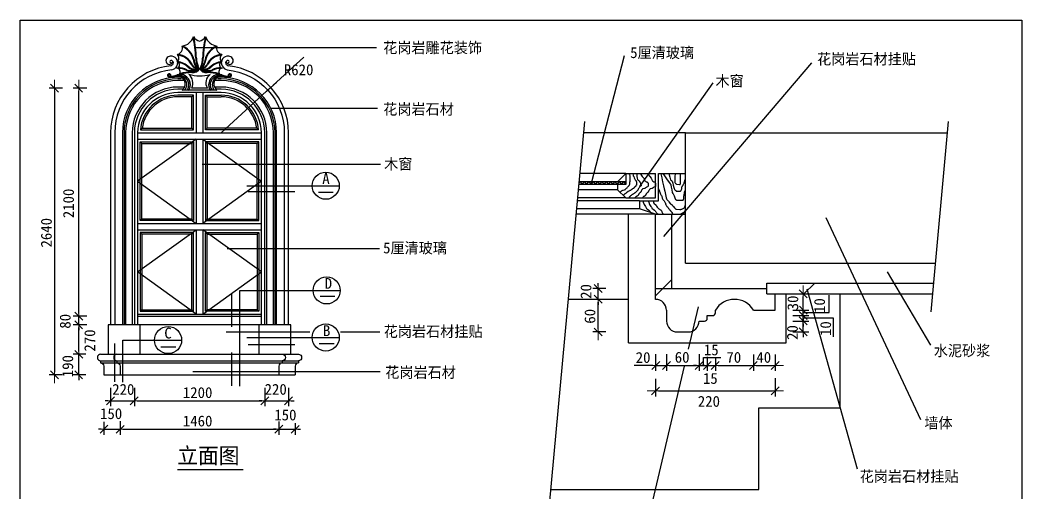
# Model space of a CAD drawing. Header units: metres. Extents: x 1008 to 10231, y 279 to 12093.
# Drawn here: x 1008 to 10231, y 7738 to 12093 of the extents above; entities that cross this region are included whole.
import ezdxf

# ---------------------------------------------------------------- set-up
doc = ezdxf.new("R2010")
doc.units = ezdxf.units.M
for name, color, linetype in [('2', 2, 'Continuous'), ('3', 3, 'Continuous'), ('4', 4, 'Continuous'), ('7', 7, 'Continuous'), ('BH', 3, 'Continuous'), ('DIM', 3, 'Continuous'), ('TEXT', 3, 'Continuous')]:
    doc.layers.add(name, color=color, linetype=linetype)
doc.dimstyles.get("Standard").update_dxf_attribs({"dimtxt": 2.5, "dimasz": 2.5, "dimexe": 1.25, "dimexo": 0.625, "dimtad": 1, "dimcen": 2.5, "dimazin": 3, "dimtfac": 1, "dimtmove": 0, "dimatfit": 3})

# ---------------------------------------------------------------- blocks, each defined once
blk = doc.blocks.new('BH2')
at = {"layer": 'BH'}
blk.add_lwpolyline([(0, 32), (5, 28), (0, 24), (5, 20), (0, 16), (5, 12), (0, 8), (5, 4), (0, 0)], dxfattribs=at)
blk = doc.blocks.new('_DOT')
at = {"color": 0, "linetype": 'ByBlock', "lineweight": 15}
blk.add_line((3.09, 0), (-1, 0), dxfattribs=at)
blk.add_lwpolyline([(1.5, 1.48), (-1.43, -1.44)])

msp = doc.modelspace()

# ---------------------------------------------------------------- hatches: boundary and pattern name
at = {"layer": 'BH'}
h = msp.add_hatch(dxfattribs=at)
h.set_pattern_fill('AR-RROOF', scale=400)
h.paths.add_polyline_path([(2590.2, 10955.39), (2130.2, 10955.39), (2130.2, 10260.39), (2590.2, 10260.39)])
h.paths.add_polyline_path([(2590.2, 11095.39), (2590.2, 11385.39), (2460.2, 11385.39, 0.38), (2132.63, 11095.39)])
h.paths.add_polyline_path([(3187.77, 11095.39, 0.38), (2860.2, 11385.39), (2730.2, 11385.39), (2730.2, 11095.39)])
h.paths.add_polyline_path([(2730.2, 10260.39), (3190.2, 10260.39), (3190.2, 10955.39), (2730.2, 10955.39)])
h.paths.add_polyline_path([(2130.2, 9425.39), (2590.2, 9425.39), (2590.2, 10120.39), (2130.2, 10120.39)])
h.paths.add_polyline_path([(2730.2, 9425.39), (3030.41, 9425.39), (3030.41, 9602.62), (3190.2, 9602.62), (3190.2, 10120.39), (2730.2, 10120.39)])
h.paths.add_polyline_path([(3190.2, 9602.62), (3030.41, 9602.62), (3030.41, 9425.39), (3190.2, 9425.39)])
h = msp.add_hatch(dxfattribs=at)
h.set_pattern_fill('ANSI31', scale=1500)
h.paths.add_polyline_path([(9432.04, 9854.11), (9541.94, 11054.11), (7133.79, 11054.11), (7133.79, 9854.11)])
h = msp.add_hatch(dxfattribs=at)
h.set_pattern_fill('ANSI33', scale=300)
h.paths.add_polyline_path([(7258.79, 9320.77), (7308.79, 9320.77, 0.41), (7333.79, 9345.77), (7333.79, 9370.77), (7383.79, 9370.77, 0.41), (7408.79, 9395.77), (7408.79, 9420.77, -0.57), (7758.79, 9420.77), (7958.79, 9420.77), (7958.79, 9570.77), (7883.79, 9570.77), (7883.79, 9620.77), (6858.79, 9620.77), (6858.79, 9520.77, -0.41), (6958.79, 9420.77), (6958.79, 9320.77, 0.41), (7058.79, 9220.77), (7158.79, 9220.77, 0.41)])
h.paths.add_polyline_path([(7008.79, 10304.11), (6858.79, 10304.11), (6858.79, 9620.77), (7008.79, 9620.77)])
h.paths.add_polyline_path([(9406.1, 9570.77), (9415.25, 9670.77), (7883.79, 9670.77), (7883.79, 9570.77)])
h = msp.add_hatch(dxfattribs=at)
h.set_pattern_fill('AR-CONC', scale=15)
h.paths.add_polyline_path([(7883.79, 9620.77), (7883.79, 9670.77), (9415.25, 9670.77), (9432.04, 9854.11), (7133.79, 9854.11), (7133.79, 10304.11), (7008.79, 10304.11), (7008.79, 9620.77)])

# ---------------------------------------------------------------- linework, layer by layer
for p, q in [((3755.37, 10507.33), (3891.82, 10507.33)), ((3769.91, 9549.43), (3906.36, 9549.43)), ((8455.86, 9398.14), (8457.2, 9558.18)), ((8217.57, 9398.14), (8455.86, 9398.14)), ((8217.57, 9349.15), (8491.86, 9349.15)), ((8491.86, 9349.15), (8491.86, 9174.42)), ((2305.02, 9083.85), (2441.47, 9083.85)), ((3762.84, 9114.97), (3899.29, 9114.97)), ((7300.18, 8909.77), (7300.18, 8984.21)), ((7300.18, 8984.21), (7458.04, 8984.21))]:
    msp.add_line(p, q)
msp.add_lwpolyline([(1008.09, 12092.65), (10230.72, 12092.65), (10230.72, 279.13), (1008.09, 288.6)], close=True)
msp.add_lwpolyline([(3261.48, 11422.05), (3367.93, 11516.99)])
at = {"layer": '2'}
for p, q in [((7133.79, 9854.11), (7133.79, 11054.11)), ((7133.79, 11054.11), (9541.94, 11054.11)), ((7133.79, 9854.11), (9432.04, 9854.11))]:
    msp.add_line(p, q, dxfattribs=at)
at = {"layer": '3'}
for p, q in [((2605.2, 11400.39), (2460.2, 11400.39)), ((2590.2, 11385.39), (2460.2, 11385.39)), ((2590.2, 11385.39), (2605.2, 11400.39)), ((2590.2, 11095.39), (2590.2, 11385.39)), ((2605.2, 11080.39), (2605.2, 11400.39)), ((2730.2, 11385.39), (2715.2, 11400.39)), ((2715.2, 11080.39), (2715.2, 11400.39)), ((2715.2, 11400.39), (2860.2, 11400.39)), ((2730.2, 11095.39), (2730.2, 11385.39)), ((2730.2, 11385.39), (2860.2, 11385.39)), ((2132.63, 11095.39), (2116.11, 11080.39)), ((2116.11, 11080.39), (2605.2, 11080.39)), ((2132.63, 11095.39), (2590.2, 11095.39)), ((2590.2, 11095.39), (2605.2, 11080.39)), ((2730.2, 11095.39), (2715.2, 11080.39)), ((3204.29, 11080.39), (2715.2, 11080.39)), ((3187.77, 11095.39), (2730.2, 11095.39)), ((3187.77, 11095.39), (3204.29, 11080.39)), ((9551.54, 11158.92), (9391.08, 9406.8)), ((2630.2, 10995.39), (2090.2, 10607.89)), ((2690.2, 10995.39), (3230.2, 10607.89)), ((2130.2, 10955.39), (2115.2, 10970.39)), ((2590.2, 10955.39), (2605.2, 10970.39)), ((2730.2, 10955.39), (2715.2, 10970.39)), ((3190.2, 10955.39), (3205.2, 10970.39)), ((2090.2, 10607.89), (2630.2, 10220.39)), ((3230.2, 10607.89), (2690.2, 10220.39)), ((6508.79, 10529.11), (6145.6, 10529.11)), ((6708.79, 10354.11), (6129.57, 10354.11)), ((2130.2, 10260.39), (2115.2, 10245.39)), ((2590.2, 10260.39), (2605.2, 10245.39)), ((2730.2, 10260.39), (2715.2, 10245.39)), ((3190.2, 10260.39), (3205.2, 10245.39)), ((2090.2, 9772.89), (2630.2, 10160.39)), ((3230.2, 9772.89), (2690.2, 10160.39)), ((2130.2, 10120.39), (2115.2, 10135.39)), ((2590.2, 10120.39), (2605.2, 10135.39)), ((2730.2, 10120.39), (2715.2, 10135.39)), ((3190.2, 10120.39), (3205.2, 10135.39)), ((2630.2, 9385.39), (2090.2, 9772.89)), ((2690.2, 9385.39), (3230.2, 9772.89)), ((2130.2, 9425.39), (2115.2, 9410.39)), ((2590.2, 9425.39), (2605.2, 9410.39)), ((2730.2, 9425.39), (2715.2, 9410.39)), ((3190.2, 9425.39), (3205.2, 9410.39))]:
    msp.add_line(p, q, dxfattribs=at)
for points in [[(2491.7, 11550.39), (2460.2, 11550.39, 0.41), (1965.2, 11055.39), (1965.2, 9285.39)], [(3355.2, 9285.39), (3355.2, 11055.39, 0.41), (2860.2, 11550.39), (2828.71, 11550.39)]]:
    msp.add_lwpolyline(points, format="xyb", dxfattribs=at)
for points in [[(2815.59, 11445.39), (2504.81, 11445.39)], [(2732.81, 11465.94), (2589.54, 11465.94)], [(2906.86, 9222.28), (3676.07, 9222.28)], [(3957.82, 9222.28), (4321.09, 9222.28)]]:
    msp.add_lwpolyline(points, dxfattribs=at)
for points in [[(2605.2, 10245.39), (2115.2, 10245.39), (2115.2, 10970.39), (2605.2, 10970.39), (2605.2, 10245.39)], [(2590.2, 10260.39), (2130.2, 10260.39), (2130.2, 10955.39), (2590.2, 10955.39), (2590.2, 10260.39)], [(2715.2, 10245.39), (3205.2, 10245.39), (3205.2, 10970.39), (2715.2, 10970.39), (2715.2, 10245.39)], [(2730.2, 10260.39), (3190.2, 10260.39), (3190.2, 10955.39), (2730.2, 10955.39), (2730.2, 10260.39)], [(2605.2, 10135.39), (2115.2, 10135.39), (2115.2, 9410.39), (2605.2, 9410.39), (2605.2, 10135.39)], [(2590.2, 10120.39), (2130.2, 10120.39), (2130.2, 9425.39), (2590.2, 9425.39), (2590.2, 10120.39)], [(2715.2, 10135.39), (3205.2, 10135.39), (3205.2, 9410.39), (2715.2, 9410.39), (2715.2, 10135.39)], [(2730.2, 10120.39), (3190.2, 10120.39), (3190.2, 9425.39), (2730.2, 9425.39), (2730.2, 10120.39)]]:
    msp.add_lwpolyline(points, close=True, dxfattribs=at)
for centre, radius, start, end in [((2482.25, 11978.41), 127.27, 278.88, 342.7), ((1310.86, 11677.74), 1316.44, 2.77, 11.31), ((2694.86, 12003.48), 110.72, 214.63, 251.76), ((1306.19, 11677.62), 1327.11, 2.77, 11.15), ((2625.55, 12003.48), 110.72, 288.24, 325.37), ((4014.22, 11677.62), 1327.11, 168.85, 177.23), ((4009.55, 11677.74), 1316.44, 168.69, 177.23), ((2838.15, 11978.41), 127.27, 197.3, 261.12), ((2439.97, 11837.21), 63.83, 281.71, 14.01), ((2422.43, 11678.25), 188.67, 4.89, 64.82), ((2422.43, 11678.25), 194.67, 4.89, 63.64), ((2897.97, 11678.25), 194.67, 116.36, 175.11), ((2897.97, 11678.25), 188.67, 115.18, 175.11), ((2880.43, 11837.21), 63.83, 165.99, 258.29), ((2430.85, 11741.93), 39.52, 303.96, 56.04), ((2436.84, 11602.4), 170.06, 26.64, 83.06), ((2436.84, 11602.4), 176.06, 26.64, 82.21), ((2771.23, 11734.11), 145.68, 176.97, 207.91), ((2771.23, 11734.11), 139.68, 176.97, 207.91), ((2549.17, 11734.11), 139.68, 332.09, 3.03), ((2549.17, 11734.11), 145.68, 332.09, 3.03), ((2883.56, 11602.4), 176.06, 97.79, 153.36), ((2883.56, 11602.4), 170.06, 96.94, 153.36), ((2889.55, 11741.93), 39.52, 123.96, 236.04), ((2445.43, 11679.09), 30.98, 282.02, 76), ((2448.34, 11613.95), 35.02, 325.68, 84.2), ((2425.15, 11512.67), 201.43, 45.84, 81.11), ((2467.65, 11474.8), 177.7, 64.24, 92.1), ((2467.65, 11474.8), 171.7, 64.24, 92.05), ((2425.15, 11512.67), 195.43, 45.84, 78.71), ((2583.85, 11743.3), 121.23, 250.09, 301.55), ((2583.85, 11743.3), 115.23, 250.09, 301.55), ((2583.85, 11743.3), 115.23, 250.09, 301.55), ((2608.05, 11713.11), 76.27, 232.44, 308.88), ((2608.05, 11713.11), 70.27, 232.44, 308.88), ((2628.43, 11695.97), 43.22, 203.39, 305.8), ((2597.6, 11681.88), 73.42, 263.21, 332.56), ((2597.6, 11681.88), 67.42, 263.21, 332.56), ((2628.43, 11695.97), 37.22, 203.39, 305.8), ((2660.06, 11704.92), 50.79, 192.5, 243.07), ((2660.06, 11704.92), 44.79, 192.5, 243.07), ((2722.8, 11681.88), 73.42, 207.44, 276.79), ((2722.8, 11681.88), 67.42, 207.44, 276.79), ((2712.35, 11713.11), 76.27, 231.12, 307.56), ((2691.97, 11695.97), 43.22, 234.2, 336.61), ((2712.35, 11713.11), 70.27, 231.12, 307.56), ((2691.97, 11695.97), 37.22, 234.2, 336.61), ((2736.55, 11743.3), 121.23, 238.45, 289.91), ((2736.55, 11743.3), 115.23, 238.45, 289.91), ((2736.55, 11743.3), 115.23, 238.45, 289.91), ((2660.34, 11704.92), 44.79, 296.93, 347.5), ((2660.34, 11704.92), 50.79, 296.93, 347.5), ((2895.25, 11512.67), 201.43, 98.89, 134.16), ((2895.25, 11512.67), 195.43, 101.29, 134.16), ((2852.75, 11474.8), 177.7, 87.9, 115.76), ((2852.75, 11474.8), 171.7, 87.95, 115.76), ((2872.06, 11613.95), 35.02, 95.8, 214.32), ((2874.97, 11679.09), 30.98, 104, 257.98), ((2380.14, 11584.28), 14.51, 28.62, 236.73), ((2414.37, 11727.03), 160.54, 254.76, 282.9), ((2384.97, 11585.39), 8.62, 46.15, 280.28), ((2397.7, 11710.08), 133.64, 265.19, 294.76), ((2412.54, 11677.72), 106.4, 256.55, 294.58), ((2387.54, 11584.5), 8.58, 281.24, 51.55), ((2463.18, 11505.5), 66.33, 310.93, 101.27), ((2470.84, 11507.27), 69.1, 39.55, 106.04), ((2480.27, 11498.2), 94.36, 11.17, 106.36), ((2474.94, 11497.08), 85.82, 24.99, 102.21), ((2595.54, 11210.16), 404.84, 90.89, 106.65), ((2595.54, 11210.16), 398.84, 90.89, 106.52), ((2460.92, 11498.61), 82.27, 319.69, 39.8), ((2484.5, 11494.86), 78.33, 320.83, 29.42), ((2662.05, 11933.12), 354.71, 253.49, 285.83), ((2491.84, 11510.9), 107.55, 335.29, 49.79), ((2810.42, 11515.56), 92.11, 124.06, 212.59), ((2724.86, 11210.16), 398.84, 73.48, 89.11), ((2724.86, 11210.16), 404.84, 73.35, 89.11), ((2840.13, 11498.2), 94.36, 73.64, 168.83), ((2835.9, 11494.86), 78.33, 150.58, 219.17), ((2845.46, 11497.08), 85.82, 77.79, 155.01), ((2859.48, 11498.61), 82.27, 140.2, 220.31), ((2857.22, 11505.5), 66.33, 78.73, 229.07), ((2849.56, 11507.27), 69.1, 73.96, 140.45), ((2907.86, 11677.72), 106.4, 245.42, 283.45), ((2922.7, 11710.08), 133.64, 245.24, 274.81), ((2906.03, 11727.03), 160.54, 257.1, 285.24), ((2932.86, 11584.5), 8.58, 128.45, 258.76), ((2940.26, 11584.28), 14.51, 303.27, 151.38), ((2935.43, 11585.39), 8.62, 259.72, 133.85), ((2506.57, 11450.23), 5.16, 89.35, 266.81), ((2512.43, 11494.46), 64.35, 310.3, 20.28), ((2807.97, 11494.46), 64.35, 159.72, 229.7), ((2813.83, 11450.23), 5.16, 273.19, 90.65), ((2460.2, 11055.39), 345, 90, 175.84), ((2460.2, 11055.39), 330, 90, 173.04), ((2860.2, 11055.39), 345, 4.16, 90), ((2860.2, 11055.39), 330, 6.96, 90)]:
    msp.add_arc(centre, radius, start, end, dxfattribs=at)
at = {"layer": '4'}
for p, q in [((7133.79, 11054.11), (6193.68, 11054.11)), ((6508.79, 10604.11), (6583.79, 10679.11)), ((6583.79, 10679.11), (6583.79, 10579.11)), ((6583.79, 10679.11), (6858.79, 10679.11)), ((6858.79, 10454.11), (6858.79, 10679.11)), ((6883.79, 10429.11), (6883.79, 10679.11)), ((6883.79, 10679.11), (7133.79, 10679.11)), ((6508.79, 10579.11), (6508.79, 10529.11)), ((6508.79, 10529.11), (6583.79, 10454.11)), ((6583.79, 10454.11), (6858.79, 10454.11)), ((6708.79, 10429.11), (6708.79, 10354.11)), ((6708.79, 10429.11), (6883.79, 10429.11)), ((6858.79, 10304.11), (6708.79, 10354.11)), ((6608.79, 9120.77), (6608.79, 10304.11)), ((6858.79, 9520.77), (6858.79, 10304.11)), ((6858.79, 10304.11), (7133.79, 10304.11)), ((7008.79, 9620.77), (7008.79, 10304.11)), ((6858.79, 9620.77), (7883.79, 9620.77)), ((7883.79, 9570.77), (7883.79, 9670.77)), ((7883.79, 9670.77), (9415.25, 9670.77)), ((6608.79, 9520.77), (6053.25, 9520.77)), ((7883.79, 9570.77), (9406.1, 9570.77)), ((7958.79, 9420.77), (7958.79, 9570.77)), ((8058.79, 9120.77), (8058.79, 9570.77)), ((8558.79, 8520.77), (8558.79, 9570.77)), ((6958.79, 9420.77), (6958.79, 9320.77)), ((7408.79, 9395.77), (7408.79, 9420.77)), ((7758.79, 9420.77), (7958.79, 9420.77)), ((2090.2, 9365.39), (3230.2, 9365.39)), ((7258.79, 9320.77), (7308.79, 9320.77)), ((7333.79, 9370.77), (7383.79, 9370.77)), ((7333.79, 9345.77), (7333.79, 9370.77)), ((7058.79, 9220.77), (7158.79, 9220.77)), ((6608.79, 9120.77), (8058.79, 9120.77)), ((1750.2, 9015.39), (3570.2, 9015.39)), ((1750.2, 8955.39), (3570.2, 8955.39)), ((3570.2, 8935.39), (3570.2, 8935.39)), ((1780.2, 8825.39), (3540.2, 8825.39)), ((7808.79, 7770.77), (7808.79, 8520.77)), ((7808.79, 8520.77), (8558.79, 8520.77)), ((5892.98, 7770.77), (7808.79, 7770.77))]:
    msp.add_line(p, q, dxfattribs=at)
for points in [[(2922.51, 11700.14, 0.85), (2924.76, 11720.35, 0.85)], [(2395.94, 11672.05, 0.38), (1840.2, 11055.39), (1840.2, 9285.39)], [(3480.2, 9285.39), (3480.2, 11055.39, 0.38), (2924.46, 11672.05)], [(2506.63, 11455.39), (2460.2, 11455.39, 0.41), (2060.2, 11055.39), (2060.2, 9285.39)], [(3260.2, 9285.39), (3260.2, 11055.39, 0.41), (2860.2, 11455.39), (2813.77, 11455.39)], [(1750.2, 9015.39, 1), (1750.2, 8955.39), (1750.2, 8955.39), (1750.2, 8935.39, -0.33), (1780.2, 8905.39), (1780.2, 8825.39)], [(1900.2, 9015.39, 1), (1900.2, 8955.39), (1900.2, 8955.39), (1900.2, 8935.39, -0.33), (1930.2, 8905.39), (1930.2, 8825.39)], [(3420.2, 9015.39, -1), (3420.2, 8955.39), (3420.2, 8955.39), (3420.2, 8935.39, 0.33), (3390.2, 8905.39), (3390.2, 8825.39)], [(3570.2, 9015.39, -1), (3570.2, 8955.39), (3570.2, 8955.39), (3570.2, 8935.39, 0.33), (3540.2, 8905.39), (3540.2, 8825.39)]]:
    msp.add_lwpolyline(points, format="xyb", dxfattribs=at)
for points in [[(3500.2, 9285.39), (1820.2, 9285.39), (1820.2, 9015.39)], [(2110.2, 9285.39), (2110.2, 9015.39)], [(3210.2, 9015.39), (3210.2, 9285.39)], [(3500.2, 9015.39), (3500.2, 9285.39)]]:
    msp.add_lwpolyline(points, dxfattribs=at)
for centre, radius, start, end in [((2398.42, 11710.43), 10.3, 105.62, 267.08), ((2398.04, 11698.72), 21.75, 337.5, 96.95), ((2922.36, 11698.72), 21.75, 83.05, 202.5), ((2375.29, 11719.62), 51.86, 293.47, 325.71), ((2945.11, 11719.62), 51.86, 214.29, 246.53), ((6858.79, 9420.77), 100, 0, 90), ((7583.79, 9317.65), 203.13, 30.51, 149.49), ((7058.79, 9320.77), 100, 180, 270), ((7158.79, 9320.77), 100, 270, 0), ((7308.79, 9345.77), 25, 270, 0), ((7383.79, 9395.77), 25, 270, 0)]:
    msp.add_arc(centre, radius, start, end, dxfattribs=at)
at = {"layer": '7'}
for p, q in [((2630.2, 11425.39), (2630.2, 11055.39)), ((2690.2, 11425.39), (2690.2, 11055.39)), ((2090.2, 11055.39), (3230.2, 11055.39)), ((2090.2, 10995.39), (3230.2, 10995.39)), ((2630.2, 10995.39), (2630.2, 10220.39)), ((2690.2, 10995.39), (2690.2, 10220.39)), ((6583.79, 10679.11), (6159.33, 10679.11)), ((6583.79, 10579.11), (6150.18, 10579.11)), ((6583.79, 10604.11), (6152.47, 10604.11)), ((6708.79, 10429.11), (6136.44, 10429.11)), ((6583.79, 10454.11), (6138.73, 10454.11)), ((6858.79, 10304.11), (6124.99, 10304.11)), ((2090.2, 10220.39), (3230.2, 10220.39)), ((2090.2, 10160.39), (3230.2, 10160.39)), ((2630.2, 10160.39), (2630.2, 9385.39)), ((2690.2, 10160.39), (2690.2, 9385.39)), ((2090.2, 9385.39), (3230.2, 9385.39)), ((3230.2, 9385.39), (3230.2, 9385.39)), ((1750.2, 8935.39), (3570.2, 8935.39))]:
    msp.add_line(p, q, dxfattribs=at)
for points in [[(2905.04, 11711.88, 0.67), (2964.63, 11698.21, 0.56), (2929.83, 11760.02, 0.6), (2867.23, 11670.91, 0.17), (2915.16, 11632.78, -0.39), (3440.2, 11055.39), (3440.2, 9285.39)], [(2405.24, 11632.78, 0.39), (1880.2, 11055.39), (1880.2, 9285.39)], [(2491.7, 11565.39), (2460.2, 11565.39, 0.41), (1950.2, 11055.39), (1950.2, 9285.39)], [(2516.17, 11535.39), (2460.2, 11535.39, 0.41), (1980.2, 11055.39), (1980.2, 9285.39)], [(3340.2, 9285.39), (3340.2, 11055.39, 0.41), (2860.2, 11535.39), (2804.23, 11535.39)], [(3370.2, 9285.39), (3370.2, 11055.39, 0.41), (2860.2, 11565.39), (2828.71, 11565.39)], [(2522.28, 11475.39), (2460.2, 11475.39, 0.41), (2040.2, 11055.39), (2040.2, 9285.39)], [(3280.2, 9285.39), (3280.2, 11055.39, 0.41), (2860.2, 11475.39), (2798.12, 11475.39)], [(3230.2, 9285.39), (3230.2, 11055.39, 0.41), (2860.2, 11425.39), (2460.2, 11425.39, 0.41), (2090.2, 11055.39), (2090.2, 9285.39)]]:
    msp.add_lwpolyline(points, format="xyb", dxfattribs=at)
for centre, radius, start, end in [((2392.21, 11718.4), 41.66, 92.25, 208.99), ((2398.04, 11698.72), 61.75, 333.23, 96.95), ((2382.78, 11717.19), 33.01, 215.1, 350.75), ((2375.29, 11719.62), 91.86, 289.03, 327.98)]:
    msp.add_arc(centre, radius, start, end, dxfattribs=at)
at = {"layer": 'BH'}
for p, q in [((6613.5, 10677.62), (6612, 10679.11)), ((6615.31, 10674.9), (6613.5, 10677.62)), ((6618.03, 10670.37), (6615.31, 10674.9)), ((6619.85, 10666.74), (6618.03, 10670.37)), ((6621.66, 10663.11), (6619.85, 10666.74)), ((6623.48, 10659.49), (6621.66, 10663.11)), ((6622.57, 10601.48), (6623.48, 10606.92)), ((6624.39, 10654.96), (6623.48, 10659.49)), ((6623.48, 10612.36), (6624.39, 10625.05)), ((6623.48, 10606.92), (6623.48, 10612.36)), ((6624.39, 10625.05), (6624.39, 10654.96)), ((6649.8, 10679.11), (6649.8, 10677.62)), ((6649.8, 10677.62), (6650.71, 10663.11)), ((6650.71, 10663.11), (6652.52, 10657.68)), ((6652.52, 10657.68), (6657.97, 10653.15)), ((6657.97, 10653.15), (6662.5, 10640.46)), ((6662.5, 10640.46), (6666.13, 10627.77)), ((6666.13, 10627.77), (6668.86, 10622.33)), ((6668.86, 10622.33), (6672.49, 10618.7)), ((6672.49, 10618.7), (6676.12, 10614.17)), ((6676.12, 10614.17), (6678.84, 10610.55)), ((6678.84, 10610.55), (6680.65, 10606.92)), ((6680.65, 10606.92), (6682.47, 10603.3)), ((6684.28, 10679.11), (6684.28, 10651.33)), ((6684.28, 10651.33), (6687.92, 10636.83)), ((6687.92, 10636.83), (6692.45, 10624.14)), ((6692.45, 10624.14), (6697.9, 10619.61)), ((6697.9, 10619.61), (6702.44, 10615.08)), ((6702.44, 10615.08), (6706.07, 10611.45)), ((6706.07, 10611.45), (6709.7, 10607.83)), ((6709.7, 10607.83), (6711.51, 10604.2)), ((6719.31, 10679.11), (6721.49, 10670.37)), ((6721.49, 10670.37), (6736.02, 10652.24)), ((6736.02, 10652.24), (6748.72, 10637.74)), ((6748.72, 10637.74), (6754.17, 10625.05)), ((6754.17, 10625.05), (6759.61, 10612.36)), ((6759.61, 10612.36), (6764.15, 10607.83)), ((6764.15, 10607.83), (6767.78, 10605.11)), ((6787.7, 10679.11), (6789.89, 10670.37)), ((6789.89, 10670.37), (6804.41, 10652.24)), ((6804.41, 10652.24), (6817.11, 10637.74)), ((6817.11, 10637.74), (6822.56, 10625.05)), ((6822.56, 10625.05), (6828, 10612.36)), ((6828, 10612.36), (6832.54, 10607.83)), ((6832.54, 10607.83), (6836.17, 10605.11)), ((6906.18, 10679.11), (6906.84, 10676.07)), ((6906.84, 10676.07), (6914.27, 10640.46)), ((6914.27, 10640.46), (6923.18, 10601.87)), ((6924.95, 10679.11), (6940.12, 10658.26)), ((6940.12, 10658.26), (6963.9, 10622.65)), ((6963.9, 10622.65), (6987.68, 10592.96)), ((6980.98, 10679.11), (6989.17, 10646.39)), ((6989.17, 10646.39), (6995.11, 10622.65)), ((6995.11, 10622.65), (7004.03, 10613.74)), ((7004.03, 10613.74), (7009.97, 10607.8)), ((7009.97, 10607.8), (7014.43, 10600.38)), ((7038.21, 10677.56), (7036.72, 10650.84)), ((7036.72, 10650.84), (7036.72, 10597.42)), ((7038.32, 10679.11), (7038.21, 10677.56)), ((7086.98, 10638.97), (7086.98, 10679.11)), ((7088.47, 10634.52), (7086.98, 10638.97)), ((7086.98, 10604.84), (7088.47, 10612.26)), ((7088.47, 10612.26), (7088.47, 10634.52)), ((7124.14, 10604.84), (7127.11, 10609.29)), ((7127.11, 10613.74), (7128.6, 10618.19)), ((7127.11, 10609.29), (7127.11, 10613.74)), ((7128.6, 10618.19), (7128.6, 10622.65)), ((6538.17, 10513.57), (6541.8, 10516.29)), ((6541.8, 10516.29), (6544.52, 10519.01)), ((6544.52, 10519.01), (6546.34, 10520.82)), ((6546.34, 10520.82), (6549.06, 10522.63)), ((6549.06, 10522.63), (6551.78, 10523.54)), ((6551.78, 10523.54), (6556.32, 10525.35)), ((6556.32, 10525.35), (6560.86, 10527.16)), ((6560.86, 10527.16), (6573.56, 10528.98)), ((6573.56, 10528.98), (6577.19, 10530.79)), ((6577.19, 10530.79), (6579.92, 10533.51)), ((6579.92, 10533.51), (6581.73, 10535.32)), ((6581.73, 10535.32), (6585.36, 10538.04)), ((6585.36, 10538.04), (6588.08, 10541.67)), ((6588.08, 10541.67), (6591.71, 10545.29)), ((6591.71, 10545.29), (6596.25, 10548.92)), ((6596.25, 10548.92), (6599.88, 10552.54)), ((6599.88, 10552.54), (6603.51, 10557.07)), ((6603.51, 10557.07), (6607.14, 10560.7)), ((6617.13, 10519.01), (6604.42, 10513.57)), ((6607.14, 10560.7), (6609.87, 10563.42)), ((6609.87, 10563.42), (6610.77, 10565.23)), ((6610.77, 10565.23), (6612.59, 10567.04)), ((6612.59, 10567.04), (6614.4, 10569.76)), ((6614.4, 10569.76), (6616.22, 10573.39)), ((6616.22, 10573.39), (6618.03, 10576.11)), ((6621.66, 10522.63), (6617.13, 10519.01)), ((6618.03, 10576.11), (6619.85, 10580.64)), ((6619.85, 10580.64), (6620.76, 10585.17)), ((6620.76, 10585.17), (6621.66, 10590.61)), ((6621.66, 10596.05), (6622.57, 10601.48)), ((6621.66, 10590.61), (6621.66, 10596.05)), ((6627.11, 10524.44), (6621.66, 10522.63)), ((6630.74, 10527.16), (6627.11, 10524.44)), ((6634.37, 10529.88), (6630.74, 10527.16)), ((6638, 10531.7), (6634.37, 10529.88)), ((6639.81, 10533.51), (6638, 10531.7)), ((6647.08, 10537.13), (6639.81, 10533.51)), ((6652.52, 10540.76), (6647.08, 10537.13)), ((6654.34, 10542.57), (6652.52, 10540.76)), ((6657.06, 10544.38), (6654.34, 10542.57)), ((6657.97, 10546.2), (6657.06, 10544.38)), ((6660.69, 10548.01), (6657.97, 10546.2)), ((6663.41, 10550.73), (6660.69, 10548.01)), ((6665.23, 10553.45), (6663.41, 10550.73)), ((6667.95, 10556.17), (6665.23, 10553.45)), ((6668.86, 10558.89), (6667.95, 10556.17)), ((6672.49, 10560.7), (6668.86, 10558.89)), ((6675.21, 10564.32), (6672.49, 10560.7)), ((6677.93, 10567.04), (6675.21, 10564.32)), ((6679.75, 10570.67), (6677.93, 10567.04)), ((6682.47, 10573.39), (6679.75, 10570.67)), ((6682.47, 10603.3), (6683.38, 10600.58)), ((6683.38, 10576.11), (6682.47, 10573.39)), ((6685.19, 10516.29), (6682.47, 10513.57)), ((6683.38, 10600.58), (6683.38, 10576.11)), ((6687.92, 10519.01), (6685.19, 10516.29)), ((6690.64, 10522.63), (6687.92, 10519.01)), ((6693.36, 10526.26), (6690.64, 10522.63)), ((6694.27, 10529.88), (6693.36, 10526.26)), ((6696.99, 10532.6), (6694.27, 10529.88)), ((6698.81, 10536.23), (6696.99, 10532.6)), ((6702.44, 10540.76), (6698.81, 10536.23)), ((6704.25, 10544.38), (6702.44, 10540.76)), ((6706.07, 10546.2), (6704.25, 10544.38)), ((6707.88, 10548.92), (6706.07, 10546.2)), ((6709.7, 10552.54), (6707.88, 10548.92)), ((6711.51, 10555.26), (6709.7, 10552.54)), ((6711.51, 10604.2), (6714.23, 10601.48)), ((6713.33, 10557.07), (6711.51, 10555.26)), ((6716.96, 10559.79), (6713.33, 10557.07)), ((6714.23, 10601.48), (6715.14, 10597.86)), ((6715.14, 10597.86), (6716.96, 10595.14)), ((6716.96, 10595.14), (6717.86, 10591.51)), ((6720.59, 10562.51), (6716.96, 10559.79)), ((6717.86, 10591.51), (6718.77, 10586.98)), ((6718.77, 10586.98), (6720.59, 10581.54)), ((6720.59, 10581.54), (6722.4, 10576.11)), ((6724.22, 10566.14), (6720.59, 10562.51)), ((6722.4, 10576.11), (6724.22, 10572.48)), ((6724.22, 10572.48), (6724.22, 10566.14)), ((6726.03, 10517.19), (6725.12, 10513.57)), ((6728.75, 10521.73), (6726.03, 10517.19)), ((6729.66, 10526.26), (6728.75, 10521.73)), ((6732.39, 10528.07), (6729.66, 10526.26)), ((6734.2, 10530.79), (6732.39, 10528.07)), ((6735.11, 10533.51), (6734.2, 10530.79)), ((6736.02, 10535.32), (6735.11, 10533.51)), ((6740.55, 10537.13), (6736.02, 10535.32)), ((6755.07, 10539.85), (6740.55, 10537.13)), ((6758.7, 10542.57), (6755.07, 10539.85)), ((6761.43, 10545.29), (6758.7, 10542.57)), ((6765.06, 10546.2), (6761.43, 10545.29)), ((6766.87, 10548.01), (6765.06, 10546.2)), ((6770.5, 10549.82), (6766.87, 10548.01)), ((6767.78, 10605.11), (6771.41, 10604.2)), ((6774.13, 10552.54), (6770.5, 10549.82)), ((6771.41, 10604.2), (6775.04, 10602.39)), ((6785.02, 10557.98), (6774.13, 10552.54)), ((6775.04, 10602.39), (6778.67, 10601.48)), ((6778.67, 10601.48), (6782.3, 10598.76)), ((6782.3, 10598.76), (6785.02, 10596.05)), ((6785.02, 10596.05), (6786.84, 10593.33)), ((6787.75, 10560.7), (6785.02, 10557.98)), ((6786.84, 10593.33), (6788.65, 10589.7)), ((6788.65, 10562.51), (6787.75, 10560.7)), ((6788.65, 10589.7), (6788.65, 10562.51)), ((6794.42, 10517.19), (6793.52, 10513.57)), ((6797.15, 10521.73), (6794.42, 10517.19)), ((6798.05, 10526.26), (6797.15, 10521.73)), ((6800.78, 10528.07), (6798.05, 10526.26)), ((6802.59, 10530.79), (6800.78, 10528.07)), ((6803.5, 10533.51), (6802.59, 10530.79)), ((6804.41, 10535.32), (6803.5, 10533.51)), ((6808.95, 10537.13), (6804.41, 10535.32)), ((6823.47, 10539.85), (6808.95, 10537.13)), ((6827.1, 10542.57), (6823.47, 10539.85)), ((6829.82, 10545.29), (6827.1, 10542.57)), ((6833.45, 10546.2), (6829.82, 10545.29)), ((6835.26, 10548.01), (6833.45, 10546.2)), ((6838.89, 10549.82), (6835.26, 10548.01)), ((6836.17, 10605.11), (6839.8, 10604.2)), ((6842.53, 10552.54), (6838.89, 10549.82)), ((6839.8, 10604.2), (6843.43, 10602.39)), ((6853.42, 10557.98), (6842.53, 10552.54)), ((6843.43, 10602.39), (6847.06, 10601.48)), ((6847.06, 10601.48), (6850.69, 10598.76)), ((6850.69, 10598.76), (6853.42, 10596.05)), ((6853.42, 10596.05), (6855.23, 10593.33)), ((6856.14, 10560.7), (6853.42, 10557.98)), ((6855.23, 10593.33), (6857.05, 10589.7)), ((6857.05, 10562.51), (6856.14, 10560.7)), ((6857.05, 10589.7), (6857.05, 10562.51)), ((6883.79, 10538.25), (6887.52, 10533.6)), ((6887.52, 10533.6), (6890.49, 10526.18)), ((6890.49, 10526.18), (6893.46, 10520.24)), ((6893.46, 10520.24), (6894.95, 10514.3)), ((6894.95, 10514.3), (6896.43, 10506.88)), ((6923.18, 10601.87), (6932.1, 10566.25)), ((6932.1, 10566.25), (6938.04, 10539.53)), ((6938.04, 10539.53), (6943.99, 10515.79)), ((6943.99, 10515.79), (6949.93, 10486.11)), ((6987.68, 10592.96), (6993.62, 10584.06)), ((6993.62, 10584.06), (6998.08, 10578.12)), ((6998.08, 10578.12), (6999.57, 10573.67)), ((6999.57, 10573.67), (7002.54, 10552.89)), ((7002.54, 10552.89), (7008.48, 10529.15)), ((7008.48, 10529.15), (7011.46, 10505.4)), ((7014.43, 10600.38), (7015.92, 10591.48)), ((7015.92, 10591.48), (7020.37, 10570.7)), ((7020.37, 10570.7), (7024.83, 10549.92)), ((7024.83, 10549.92), (7027.8, 10542.5)), ((7027.8, 10542.5), (7032.26, 10535.08)), ((7032.26, 10535.08), (7033.75, 10532.11)), ((7033.75, 10532.11), (7036.72, 10529.15)), ((7036.72, 10597.42), (7039.69, 10592.96)), ((7036.72, 10529.15), (7039.69, 10524.69)), ((7039.69, 10592.96), (7042.67, 10588.51)), ((7039.69, 10524.69), (7044.15, 10521.73)), ((7042.67, 10588.51), (7047.12, 10585.54)), ((7044.15, 10521.73), (7048.61, 10517.27)), ((7047.12, 10585.54), (7048.61, 10585.54)), ((7048.61, 10585.54), (7048.61, 10584.06)), ((7048.61, 10584.06), (7051.58, 10582.57)), ((7048.61, 10517.27), (7051.58, 10515.79)), ((7051.58, 10582.57), (7053.07, 10581.09)), ((7051.58, 10515.79), (7084.01, 10515.79)), ((7053.07, 10581.09), (7079.55, 10579.61)), ((7079.55, 10579.61), (7084.01, 10579.61)), ((7084.01, 10579.61), (7085.5, 10581.09)), ((7084.01, 10515.79), (7086.98, 10517.27)), ((7085.5, 10581.09), (7086.98, 10585.54)), ((7086.98, 10585.54), (7086.98, 10604.84)), ((7086.98, 10517.27), (7089.96, 10520.24)), ((7089.96, 10520.24), (7092.93, 10521.73)), ((7092.93, 10521.73), (7094.42, 10524.69)), ((7094.42, 10524.69), (7097.39, 10530.63)), ((7097.39, 10530.63), (7098.87, 10539.53)), ((7098.87, 10539.53), (7100.36, 10545.47)), ((7100.36, 10557.34), (7103.33, 10560.31)), ((7100.36, 10545.47), (7100.36, 10557.34)), ((7103.33, 10560.31), (7104.82, 10563.28)), ((7104.82, 10563.28), (7106.3, 10566.25)), ((7106.3, 10566.25), (7110.76, 10572.19)), ((7110.76, 10572.19), (7112.25, 10576.64)), ((7112.25, 10576.64), (7115.22, 10581.09)), ((7115.22, 10581.09), (7118.19, 10587.03)), ((7118.19, 10587.03), (7121.17, 10591.48)), ((7121.17, 10591.48), (7122.65, 10595.93)), ((7122.65, 10595.93), (7124.14, 10600.38)), ((7124.14, 10600.38), (7124.14, 10604.84)), ((7125.62, 10508.37), (7130.08, 10515.79)), ((7130.08, 10515.79), (7131.57, 10523.21)), ((7131.57, 10523.21), (7133.79, 10527.65)), ((6533.63, 10510.85), (6538.17, 10513.57)), ((6567.21, 10484.57), (6564.49, 10481.85)), ((6569.93, 10487.29), (6567.21, 10484.57)), ((6573.56, 10489.1), (6569.93, 10487.29)), ((6575.38, 10490.91), (6573.56, 10489.1)), ((6577.19, 10491.82), (6575.38, 10490.91)), ((6579.01, 10493.63), (6577.19, 10491.82)), ((6582.64, 10495.44), (6579.01, 10493.63)), ((6586.27, 10498.16), (6582.64, 10495.44)), ((6589.9, 10500.88), (6586.27, 10498.16)), ((6604.42, 10513.57), (6589.9, 10500.88)), ((6615.31, 10460.09), (6613.5, 10455.56)), ((6620.76, 10465.53), (6615.31, 10460.09)), ((6621.66, 10468.25), (6620.76, 10465.53)), ((6624.39, 10470.97), (6621.66, 10468.25)), ((6628.02, 10474.6), (6624.39, 10470.97)), ((6632.55, 10477.32), (6628.02, 10474.6)), ((6635.28, 10479.13), (6632.55, 10477.32)), ((6637.09, 10480.94), (6635.28, 10479.13)), ((6640.72, 10483.66), (6637.09, 10480.94)), ((6643.44, 10485.47), (6640.72, 10483.66)), ((6647.08, 10486.38), (6643.44, 10485.47)), ((6651.61, 10489.1), (6647.08, 10486.38)), ((6655.24, 10491.82), (6651.61, 10489.1)), ((6659.78, 10494.54), (6655.24, 10491.82)), ((6662.5, 10496.35), (6659.78, 10494.54)), ((6664.32, 10497.25), (6662.5, 10496.35)), ((6667.95, 10499.97), (6664.32, 10497.25)), ((6670.67, 10502.69), (6667.95, 10499.97)), ((6675.21, 10506.32), (6670.67, 10502.69)), ((6671.58, 10459.19), (6670.67, 10456.47)), ((6676.12, 10463.72), (6671.58, 10459.19)), ((6678.84, 10510.85), (6675.21, 10506.32)), ((6679.75, 10466.44), (6676.12, 10463.72)), ((6682.47, 10513.57), (6678.84, 10510.85)), ((6683.38, 10467.35), (6679.75, 10466.44)), ((6686.1, 10468.25), (6683.38, 10467.35)), ((6687.01, 10470.06), (6686.1, 10468.25)), ((6688.82, 10470.97), (6687.01, 10470.06)), ((6690.64, 10472.78), (6688.82, 10470.97)), ((6693.36, 10474.6), (6690.64, 10472.78)), ((6696.08, 10477.32), (6693.36, 10474.6)), ((6696.99, 10479.13), (6696.08, 10477.32)), ((6699.71, 10482.75), (6696.99, 10479.13)), ((6701.53, 10486.38), (6699.71, 10482.75)), ((6703.34, 10490), (6701.53, 10486.38)), ((6704.25, 10491.82), (6703.34, 10490)), ((6710.6, 10498.16), (6704.25, 10491.82)), ((6712.42, 10500.88), (6710.6, 10498.16)), ((6717.86, 10504.51), (6712.42, 10500.88)), ((6719.68, 10507.22), (6717.86, 10504.51)), ((6722.4, 10509.94), (6719.68, 10507.22)), ((6725.12, 10513.57), (6722.4, 10509.94)), ((6739.97, 10459.19), (6739.06, 10456.47)), ((6744.51, 10463.72), (6739.97, 10459.19)), ((6740.56, 10429.11), (6744.63, 10414.87)), ((6748.14, 10466.44), (6744.51, 10463.72)), ((6751.77, 10467.35), (6748.14, 10466.44)), ((6754.49, 10468.25), (6751.77, 10467.35)), ((6755.4, 10470.06), (6754.49, 10468.25)), ((6757.22, 10470.97), (6755.4, 10470.06)), ((6759.03, 10472.78), (6757.22, 10470.97)), ((6761.75, 10474.6), (6759.03, 10472.78)), ((6764.48, 10477.32), (6761.75, 10474.6)), ((6765.38, 10479.13), (6764.48, 10477.32)), ((6768.11, 10482.75), (6765.38, 10479.13)), ((6769.92, 10486.38), (6768.11, 10482.75)), ((6771.74, 10490), (6769.92, 10486.38)), ((6772.64, 10491.82), (6771.74, 10490)), ((6779, 10498.16), (6772.64, 10491.82)), ((6780.81, 10500.88), (6779, 10498.16)), ((6786.26, 10504.51), (6780.81, 10500.88)), ((6788.07, 10507.22), (6786.26, 10504.51)), ((6790.79, 10509.94), (6788.07, 10507.22)), ((6793.52, 10513.57), (6790.79, 10509.94)), ((6791.3, 10429.11), (6795.38, 10414.87)), ((6834.67, 10429.11), (6841.45, 10407.45)), ((6896.43, 10506.88), (6899.4, 10497.98)), ((6899.4, 10497.98), (6902.38, 10489.07)), ((6902.38, 10489.07), (6906.84, 10481.65)), ((6906.84, 10481.65), (6911.29, 10475.72)), ((6911.29, 10475.72), (6914.27, 10469.78)), ((6914.27, 10469.78), (6915.75, 10465.33)), ((6915.75, 10465.33), (6918.72, 10459.39)), ((6918.72, 10459.39), (6920.21, 10451.97)), ((6920.21, 10451.97), (6923.18, 10446.04)), ((6923.18, 10446.04), (6926.15, 10441.58)), ((6926.15, 10441.58), (6929.13, 10437.13)), ((6929.13, 10437.13), (6932.1, 10434.16)), ((6932.1, 10434.16), (6936.56, 10428.23)), ((6936.56, 10428.23), (6942.5, 10416.35)), ((6949.93, 10486.11), (6955.88, 10456.42)), ((6955.88, 10456.42), (6958.85, 10447.52)), ((6958.85, 10447.52), (6963.31, 10438.61)), ((6963.31, 10438.61), (6967.77, 10434.16)), ((6967.77, 10434.16), (6970.74, 10429.71)), ((6970.74, 10429.71), (6976.68, 10425.26)), ((6976.68, 10425.26), (6981.14, 10417.84)), ((7011.46, 10505.4), (7015.92, 10496.5)), ((7015.92, 10496.5), (7018.89, 10492.04)), ((7018.89, 10492.04), (7021.86, 10486.11)), ((7021.86, 10486.11), (7024.83, 10480.17)), ((7024.83, 10480.17), (7027.8, 10472.75)), ((7027.8, 10472.75), (7032.26, 10463.84)), ((7032.26, 10463.84), (7035.23, 10454.94)), ((7035.23, 10454.94), (7038.21, 10447.52)), ((7038.21, 10447.52), (7041.18, 10441.58)), ((7041.18, 10441.58), (7045.64, 10438.61)), ((7045.64, 10438.61), (7047.12, 10437.13)), ((7047.12, 10437.13), (7051.58, 10434.16)), ((7051.58, 10434.16), (7110.76, 10434.16)), ((7110.76, 10434.16), (7113.73, 10440.1)), ((7113.73, 10440.1), (7118.19, 10449)), ((7118.19, 10457.91), (7119.68, 10465.33)), ((7118.19, 10449), (7118.19, 10457.91)), ((7119.68, 10471.27), (7122.65, 10480.17)), ((7119.68, 10465.33), (7119.68, 10471.27)), ((7122.65, 10480.17), (7124.14, 10500.95)), ((7124.14, 10500.95), (7125.62, 10508.37)), ((6744.63, 10414.87), (6752.06, 10394.09)), ((6752.06, 10394.09), (6758.01, 10385.19)), ((6758.01, 10385.19), (6763.95, 10376.28)), ((6763.95, 10376.28), (6768.41, 10368.86)), ((6768.41, 10368.86), (6772.87, 10362.92)), ((6772.87, 10362.92), (6774.36, 10358.47)), ((6774.36, 10358.47), (6778.81, 10354.02)), ((6778.81, 10354.02), (6784.76, 10349.57)), ((6784.76, 10349.57), (6796.65, 10340.66)), ((6795.38, 10414.87), (6802.81, 10394.09)), ((6796.65, 10340.66), (6802.59, 10334.73)), ((6802.59, 10334.73), (6807.05, 10330.27)), ((6802.81, 10394.09), (6808.75, 10385.19)), ((6807.05, 10330.27), (6811.51, 10324.34)), ((6808.75, 10385.19), (6814.7, 10376.28)), ((6814.7, 10376.28), (6819.15, 10368.86)), ((6819.15, 10368.86), (6823.61, 10362.92)), ((6823.61, 10362.92), (6825.1, 10358.47)), ((6825.1, 10358.47), (6829.56, 10354.02)), ((6829.56, 10354.02), (6835.5, 10349.57)), ((6835.5, 10349.57), (6847.39, 10340.66)), ((6841.45, 10407.45), (6862.25, 10386.67)), ((6847.39, 10340.66), (6853.34, 10334.73)), ((6853.34, 10334.73), (6857.79, 10330.27)), ((6857.79, 10330.27), (6862.25, 10324.34)), ((6862.25, 10386.67), (6868.2, 10377.77)), ((6868.2, 10377.77), (6874.14, 10368.86)), ((6874.14, 10368.86), (6881.57, 10361.44)), ((6881.57, 10361.44), (6887.52, 10355.5)), ((6887.52, 10355.5), (6893.46, 10351.05)), ((6893.46, 10351.05), (6897.92, 10348.08)), ((6897.92, 10348.08), (6903.86, 10345.12)), ((6903.86, 10345.12), (6908.32, 10342.15)), ((6908.32, 10342.15), (6909.81, 10339.18)), ((6909.81, 10339.18), (6911.29, 10336.21)), ((6911.29, 10336.21), (6914.27, 10330.27)), ((6914.27, 10330.27), (6917.24, 10325.82)), ((6942.5, 10416.35), (6946.96, 10410.42)), ((6946.96, 10410.42), (6948.45, 10407.45)), ((6948.45, 10407.45), (6948.45, 10403)), ((6948.45, 10403), (6949.93, 10398.54)), ((6949.93, 10398.54), (6952.9, 10394.09)), ((6952.9, 10394.09), (6952.9, 10391.12)), ((6952.9, 10391.12), (6954.39, 10386.67)), ((6954.39, 10386.67), (6958.85, 10380.73)), ((6958.85, 10380.73), (6961.82, 10374.8)), ((6961.82, 10374.8), (6966.28, 10371.83)), ((6966.28, 10371.83), (6967.77, 10371.83)), ((6967.77, 10371.83), (6970.74, 10370.35)), ((6970.74, 10370.35), (6972.22, 10368.86)), ((6972.22, 10368.86), (6973.71, 10364.41)), ((6973.71, 10364.41), (6976.68, 10359.96)), ((6976.68, 10359.96), (6978.17, 10356.99)), ((6978.17, 10356.99), (6982.63, 10352.54)), ((6981.14, 10417.84), (6993.03, 10403)), ((6982.63, 10352.54), (6985.6, 10348.08)), ((6985.6, 10348.08), (6990.06, 10342.15)), ((6990.06, 10342.15), (6991.54, 10340.66)), ((6991.54, 10340.66), (6994.52, 10339.18)), ((6993.03, 10403), (6997.49, 10398.54)), ((6994.52, 10339.18), (6996, 10336.21)), ((6996, 10336.21), (6997.49, 10333.24)), ((6997.49, 10398.54), (7000.46, 10395.58)), ((6997.49, 10333.24), (7000.46, 10330.27)), ((7000.46, 10395.58), (7004.92, 10392.61)), ((7000.46, 10330.27), (7001.95, 10327.31)), ((7004.92, 10392.61), (7009.38, 10389.64)), ((7009.38, 10389.64), (7012.35, 10385.19)), ((7012.35, 10385.19), (7016.81, 10382.22)), ((7016.81, 10382.22), (7022.75, 10376.28)), ((7022.75, 10376.28), (7028.7, 10367.38)), ((7028.7, 10367.38), (7033.15, 10364.41)), ((7033.15, 10364.41), (7034.64, 10364.41)), ((7034.64, 10364.41), (7036.13, 10361.44)), ((7036.13, 10361.44), (7037.61, 10358.47)), ((7037.61, 10358.47), (7040.59, 10355.5)), ((7040.59, 10355.5), (7045.04, 10352.54)), ((7045.04, 10352.54), (7050.99, 10349.57)), ((7050.99, 10349.57), (7081.93, 10348.08)), ((7081.93, 10348.08), (7089.36, 10348.08)), ((7089.36, 10348.08), (7093.82, 10349.57)), ((7093.82, 10349.57), (7095.31, 10351.05)), ((7095.31, 10351.05), (7099.77, 10352.54)), ((7099.77, 10352.54), (7107.2, 10354.02)), ((7107.2, 10354.02), (7113.14, 10356.99)), ((7113.14, 10356.99), (7119.09, 10361.44)), ((7119.09, 10361.44), (7123.54, 10367.38)), ((7120.57, 10324.34), (7123.54, 10330.27)), ((7123.54, 10367.38), (7126.52, 10373.31)), ((7123.54, 10330.27), (7128, 10336.21)), ((7126.52, 10373.31), (7128, 10376.28)), ((7128, 10376.28), (7129.49, 10380.73)), ((7128, 10336.21), (7129.49, 10339.18)), ((7129.49, 10380.73), (7130.97, 10385.19)), ((7129.49, 10339.18), (7132.46, 10342.15)), ((7130.97, 10385.19), (7133.79, 10388.94)), ((7132.46, 10342.15), (7133.79, 10346.14)), ((6811.51, 10324.34), (6816.39, 10318.24)), ((6862.25, 10324.34), (6868.2, 10316.92)), ((6868.2, 10316.92), (6872.65, 10312.46)), ((6872.65, 10312.46), (6878.6, 10308.01)), ((6878.6, 10308.01), (6880.09, 10308.01)), ((6880.09, 10308.01), (6880.09, 10306.53)), ((6880.09, 10306.53), (6883.06, 10305.04)), ((6883.06, 10305.04), (6884, 10304.11)), ((6917.24, 10325.82), (6920.21, 10321.37)), ((6920.21, 10321.37), (6923.18, 10315.43)), ((6923.18, 10315.43), (6927.64, 10309.5)), ((6927.64, 10309.5), (6932.1, 10305.04)), ((6932.1, 10305.04), (6933.04, 10304.11)), ((7001.95, 10327.31), (7003.43, 10327.31)), ((7003.43, 10327.31), (7006.4, 10324.34)), ((7006.4, 10324.34), (7009.38, 10321.37)), ((7009.38, 10321.37), (7012.35, 10315.43)), ((7012.35, 10315.43), (7018.29, 10309.5)), ((7018.29, 10309.5), (7024.24, 10305.04)), ((7024.24, 10305.04), (7026.12, 10304.11)), ((7081.54, 10304.11), (7086.39, 10306.53)), ((7086.39, 10306.53), (7090.85, 10308.01)), ((7090.85, 10308.01), (7096.79, 10312.46)), ((7096.79, 10312.46), (7104.22, 10315.43)), ((7104.22, 10315.43), (7111.65, 10319.89)), ((7111.65, 10319.89), (7120.57, 10324.34))]:
    msp.add_line(p, q, dxfattribs=at)
msp.add_lwpolyline([(6152.47, 10589.95), (6163.79, 10604.11), (6183.79, 10579.11), (6203.79, 10604.11), (6223.79, 10579.11), (6243.79, 10604.11), (6263.79, 10579.11)], dxfattribs=at)
at = {"layer": 'DIM'}
for p, q in [((3620.62, 11749.87), (3336.47, 11490.35)), ((1398.94, 11465.39), (1275.91, 11465.39)), ((1325.91, 11440.39), (1325.91, 8850.39)), ((1623.3, 11465.39), (1498.27, 11465.39)), ((1548.27, 9390.39), (1548.27, 11440.39)), ((2860.2, 11055.39), (3318.01, 11473.49)), ((6203.28, 11158.92), (5879.94, 7628.4)), ((3095.55, 10566.58), (3672.11, 10566.58)), ((3106.93, 10514.12), (3538.24, 10514.12)), ((3030.41, 9602.62), (3680.93, 9602.62)), ((3030.41, 8720.92), (3030.41, 9602.62)), ((6400.45, 9620.77), (6279.69, 9620.77)), ((6329.69, 9645.77), (6329.69, 9670.77)), ((6329.69, 9520.77), (6329.69, 9620.77)), ((2958.23, 9267.07), (2958.23, 9570.3)), ((6400.45, 9520.77), (6279.69, 9520.77)), ((6400.45, 9520.77), (6279.69, 9520.77)), ((8122.12, 9570.77), (8268.08, 9570.77)), ((8218.08, 9445.77), (8218.08, 9545.77)), ((1548.27, 9390.39), (1548.27, 9415.39)), ((6329.69, 9495.77), (6329.69, 9470.77)), ((6329.69, 9245.77), (6329.69, 9495.77)), ((8122.12, 9420.77), (8268.08, 9420.77)), ((8122.12, 9420.77), (8268.08, 9420.77)), ((8218.08, 9445.77), (8218.08, 9470.77)), ((8218.08, 9370.77), (8218.08, 9420.77)), ((8218.08, 9395.77), (8218.08, 9420.77)), ((1623.3, 9365.39), (1498.27, 9365.39)), ((1623.3, 9365.39), (1498.27, 9365.39)), ((1548.27, 9285.39), (1548.27, 9365.39)), ((8122.12, 9370.77), (8268.08, 9370.77)), ((8122.12, 9370.77), (8268.08, 9370.77)), ((8122.21, 9320.77), (8268.08, 9320.77)), ((8122.21, 9320.77), (8268.08, 9320.77)), ((8218.08, 9320.77), (8218.08, 9370.77)), ((8218.08, 9345.77), (8218.08, 9370.77)), ((8218.08, 9345.77), (8218.08, 9320.77)), ((8218.08, 9221.01), (8218.08, 9320.77)), ((1623.3, 9285.39), (1498.27, 9285.39)), ((1623.3, 9285.39), (1498.27, 9285.39)), ((1548.27, 9260.39), (1548.27, 9235.39)), ((1548.27, 9040.39), (1548.27, 9260.39)), ((8218.08, 9295.77), (8218.08, 9270.77)), ((1954.2, 8758.43), (1954.2, 9145.36)), ((1954.2, 9145.36), (2221.09, 9145.36)), ((2221.09, 9145.36), (2495.44, 9145.36)), ((3095.55, 9169.35), (3672.11, 9169.35)), ((6400.45, 9220.77), (6279.69, 9220.77)), ((8122.21, 9221.01), (8268.08, 9221.01)), ((8218.08, 9196.01), (8218.08, 9171.01)), ((1548.27, 9040.39), (1548.27, 9065.39)), ((1882.02, 8760.14), (1882.02, 9113.03)), ((3106.93, 9104.37), (3538.24, 9104.37)), ((1614.23, 9015.39), (1498.27, 9015.39)), ((1614.23, 9015.39), (1498.27, 9015.39)), ((1548.27, 8825.39), (1548.27, 9015.39)), ((2958.23, 8725.6), (2958.23, 9031.52)), ((6858.79, 9016.37), (6858.79, 8861.23)), ((6958.79, 9016.37), (6958.79, 8861.23)), ((6958.79, 9016.37), (6958.79, 8861.23)), ((7258.55, 9016.37), (7258.55, 8861.23)), ((7258.55, 9016.37), (7258.55, 8861.23)), ((7333.79, 8991.01), (7333.79, 8861.23)), ((7333.79, 8987.13), (7333.79, 8861.23)), ((7408.79, 8986.64), (7408.79, 8861.23)), ((7408.79, 8983.73), (7408.79, 8861.23)), ((7758.79, 9012.28), (7758.79, 8861.23)), ((7758.79, 9012.28), (7758.79, 8861.23)), ((7958.79, 9012.28), (7958.79, 8861.23)), ((6833.79, 8911.23), (6660.83, 8911.23)), ((6858.79, 8911.23), (6958.79, 8911.23)), ((6983.79, 8911.23), (7008.79, 8911.23)), ((6983.79, 8911.23), (7233.55, 8911.23)), ((7233.55, 8911.23), (7208.55, 8911.23)), ((7258.55, 8911.23), (7333.79, 8911.23)), ((7308.79, 8911.23), (7283.79, 8911.23)), ((7333.79, 8911.23), (7408.79, 8911.23)), ((7358.79, 8911.23), (7383.79, 8911.23)), ((7433.79, 8911.23), (7458.79, 8911.23)), ((7433.79, 8911.23), (7733.79, 8911.23)), ((7783.79, 8911.23), (7933.79, 8911.23)), ((1398.94, 8825.39), (1275.91, 8825.39)), ((1614.23, 8825.39), (1498.27, 8825.39)), ((1548.27, 8800.39), (1548.27, 8775.39)), ((6858.79, 8789.92), (6858.79, 8627.52)), ((7958.79, 8793.81), (7958.79, 8627.52)), ((1840.2, 8704.71), (1840.2, 8536.68)), ((2060.2, 8704.71), (2060.2, 8536.68)), ((3260.2, 8704.71), (3260.2, 8536.68)), ((3260.2, 8704.71), (3260.2, 8536.68)), ((3480.2, 8704.71), (3480.2, 8536.68)), ((6883.79, 8677.52), (7933.79, 8677.52)), ((1815.2, 8586.68), (1790.2, 8586.68)), ((1840.2, 8586.68), (2060.2, 8586.68)), ((2060.2, 8635.98), (2060.2, 8536.68)), ((2085.2, 8586.68), (2110.2, 8586.68)), ((2085.2, 8586.68), (3235.2, 8586.68)), ((3235.2, 8586.68), (3210.2, 8586.68)), ((3260.2, 8586.68), (3480.2, 8586.68)), ((3505.2, 8586.68), (3530.2, 8586.68)), ((1930.2, 8397.62), (1930.2, 8274.48)), ((3390.2, 8394.89), (3390.2, 8274.48)), ((1755.2, 8324.48), (1730.2, 8324.48)), ((1780.2, 8392.31), (1780.2, 8274.48)), ((1780.2, 8324.48), (1930.2, 8324.48)), ((1930.2, 8375.45), (1930.2, 8274.48)), ((1955.2, 8324.48), (1980.2, 8324.48)), ((1955.2, 8324.48), (3365.2, 8324.48)), ((3365.2, 8324.48), (3340.2, 8324.48)), ((3390.2, 8388.7), (3390.2, 8274.48)), ((3390.2, 8324.48), (3540.2, 8324.48)), ((3540.2, 8379.43), (3540.2, 8274.48)), ((3565.2, 8324.48), (3590.2, 8324.48))]:
    msp.add_line(p, q, dxfattribs=at)
for points in [[(3672.11, 10566.58), (3946.08, 10566.58)], [(3680.93, 9602.62), (3955.41, 9602.62)], [(7249.67, 9450.43), (7158.02, 9061.24)], [(2221.09, 9145.36), (2495.44, 9145.36)], [(3672.11, 9169.35), (3945.6, 9169.35)], [(7120.99, 8903.98), (6767.9, 7404.64)]]:
    msp.add_lwpolyline(points, dxfattribs=at)
for centre in [(3822.11, 10566.58), (3830.93, 9602.62), (2371.09, 9145.36), (3822.11, 9169.35)]:
    msp.add_circle(centre, 124.54, dxfattribs=at)
at = {"layer": 'TEXT'}
msp.add_line((2457.91, 7953.72), (3063.2, 7953.72), dxfattribs=at)

# ---------------------------------------------------------------- block references
at = {"layer": '3', "xscale": 5, "yscale": 5, "zscale": 5, "rotation": 90}
for p in [(6423.79, 10579.11), (6583.79, 10579.11)]:
    msp.add_blockref('BH2', p, dxfattribs=at)
at = {"layer": 'DIM', "xscale": 25, "yscale": 25, "zscale": 25}
for p, rotation in [((1325.91, 11465.39), 90), ((1548.27, 11465.39), 90), ((6329.69, 9520.77), 90), ((6329.69, 9620.77), 270), ((8218.08, 9570.77), 90), ((8218.08, 9370.77), 90), ((8218.08, 9420.77), 270), ((1548.27, 9285.39), 90), ((1548.27, 9365.39), 270), ((8218.08, 9320.77), 90), ((6329.69, 9220.77), 270), ((8218.08, 9221.01), 90), ((1548.27, 9015.39), 270), ((6958.79, 8911.23), 180), ((7408.79, 8911.23), 180), ((7758.79, 8911.23), 180), ((1325.91, 8825.39), 270), ((1548.27, 8825.39), 90), ((6858.79, 8677.52), 180), ((2060.2, 8586.68), 180), ((3480.2, 8586.68), 180), ((1930.2, 8324.48), 180), ((3540.2, 8324.48), 180)]:
    msp.add_blockref('_DOT', p, dxfattribs=dict(at, rotation=rotation))
for p in [(6858.79, 8911.23), (7258.55, 8911.23), (7333.79, 8911.23), (7958.79, 8911.23), (7958.79, 8677.52), (1840.2, 8586.68), (3260.2, 8586.68), (1780.2, 8324.48), (3390.2, 8324.48)]:
    msp.add_blockref('_DOT', p, dxfattribs=at)

# ---------------------------------------------------------------- texts
for s, p in [('2100', (1503.92, 10267.99)), ('2640', (1299.75, 9997.99)), ('20', (6267.15, 9525.03)), ('30', (8171.45, 9419.47)), ('10', (8417.35, 9395.07)), ('60', (6303.53, 9296.5)), ('80', (1473.37, 9250.53)), ('270', (1699.84, 9039.69)), ('20', (8167.11, 9147.02)), ('10', (8473.29, 9182.9)), ('190', (1496.94, 8803.62))]:
    msp.add_text(s, height=100, rotation=90).set_placement(p)
for s, p in [('15', (7302.75, 9005.66)), ('20', (6675.08, 8935.47)), ('60', (7034.4, 8937.39)), ('70', (7510.38, 8936.81)), ('40', (7785.96, 8936.81)), ('15', (7294.12, 8742.44)), ('220', (1856.61, 8641.56)), ('1200', (2506.73, 8612.26)), ('220', (3259.51, 8642.15)), ('220', (7247, 8531.56)), ('150', (1744.56, 8418.25)), ('150', (3348.44, 8406.16)), ('1460', (2506.73, 8350.63))]:
    msp.add_text(s, height=100).set_placement(p)
at = {"layer": 'DIM'}
for s, p in [('A', (3790.04, 10583.45)), ('D', (3812.43, 9617.49)), ('C', (2336.11, 9160)), ('B', (3796.7, 9182.37))]:
    msp.add_text(s, height=100, dxfattribs=at).set_placement(p)
at = {"layer": 'DIM', "insert": (3436.42, 11684.77), "char_height": 100, "attachment_point": 1}
msp.add_mtext('\\A1;R620', dxfattribs=at)
at = {"layer": 'TEXT'}
for s, height, p in [('花岗岩雕花装饰', 100, (4350.74, 11787.78)), ('5厘清玻璃', 100, (6624.22, 11742.62)), ('花岗岩石材挂贴', 100, (8344.91, 11684.47)), ('木窗', 100, (7409.47, 11482.2)), ('花岗岩石材', 100, (4350.74, 11221.87)), ('木窗', 100, (4360.18, 10717.97)), ('5厘清玻璃', 100, (4349.92, 9944.13)), ('花岗岩石材挂贴', 100, (4355.45, 9174.9)), ('水泥砂浆', 100, (9419.03, 8998.04)), ('花岗岩石材', 100, (4369.59, 8798.45)), ('墙体', 100, (9332.21, 8332.82)), ('立面图', 147, (2454.9, 8008.25)), ('花岗岩石材挂贴', 100, (8736.84, 7841.11))]:
    msp.add_text(s, height=height, dxfattribs=at).set_placement(p)

# ---------------------------------------------------------------- leaders
at = {"layer": 'DIM'}
for points in [[(2623.52, 11838.47), (4289.69, 11838.47)], [(6263.79, 10579.11), (6573.33, 11764.67)], [(6934.67, 10098.41), (8296.6, 11699.87)], [(6712.31, 10561.26), (7388.65, 11514.73)], [(3316.8, 11282.59), (4297.84, 11282.59)], [(2683.46, 10765.6), (4325.92, 10765.6)], [(8426.31, 10274.3), (9297.21, 8413.65)], [(2914.67, 9988.96), (4315.41, 9988.96)], [(8991.47, 9774.42), (9389.86, 9098.66)], [(8250.28, 9617.05), (8713.52, 7960.06)], [(2597.23, 8856.14), (4323.76, 8856.14)]]:
    msp.add_leader(points, dimstyle='Standard', dxfattribs=at)

doc.saveas('drawing.dxf')
